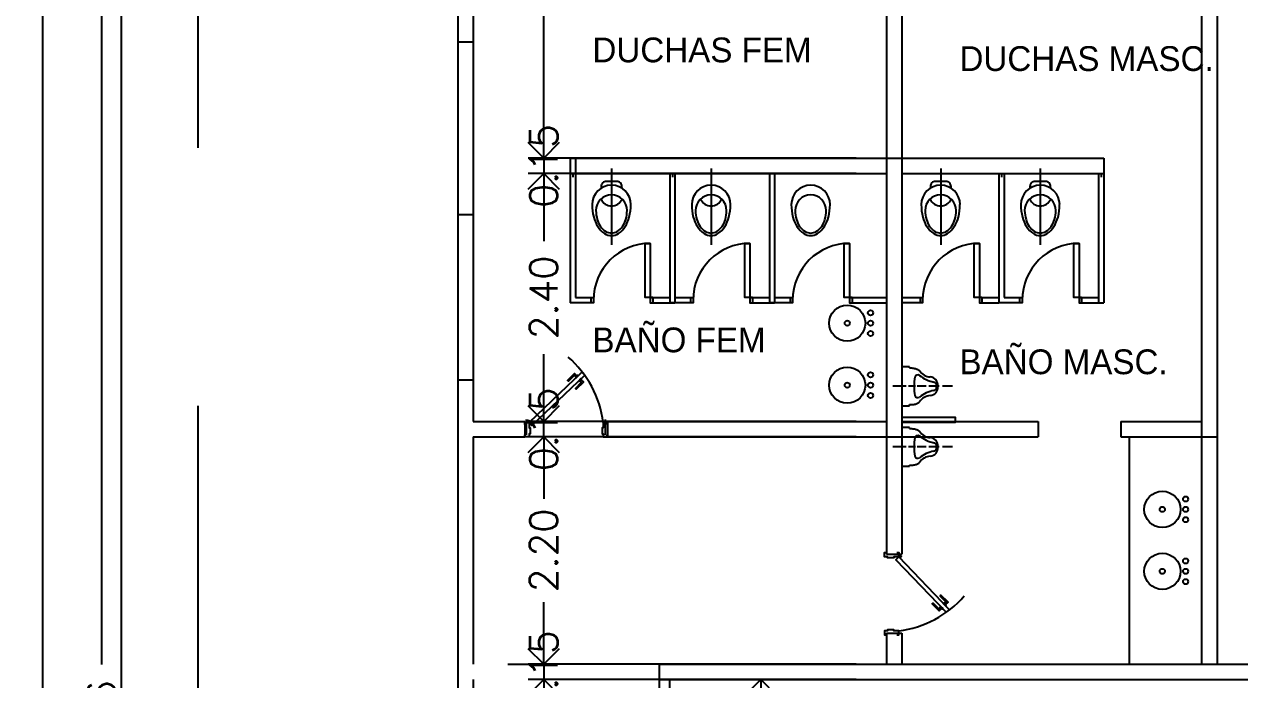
# Model space of a CAD drawing. Extents: x 26 to 214, y -151 to 101.
# Drawn here: x 25.6 to 37.36, y 61.93 to 68.28 of the extents above; entities that cross this region are included whole.
import ezdxf

# ---------------------------------------------------------------- set-up
doc = ezdxf.new("R2010")
doc.units = 0
doc.header["$LTSCALE"] = 10
doc.header["$MEASUREMENT"] = 0
doc.linetypes.add('CENTER', pattern=[2, 1.25, -0.25, 0.25, -0.25])
doc.layers.get('0').update_dxf_attribs({"linetype": 'CONTINUOUS'})
doc.layers.get('DEFPOINTS').update_dxf_attribs({"linetype": 'CONTINUOUS'})
for name, color, linetype in [('00-COTAS-PARCIALES', 1, 'CONTINUOUS'), ('00-M-A-300', 6, 'CONTINUOUS'), ('00-TEXTOS', 4, 'CONTINUOUS'), ('09', 1, 'CONTINUOUS'), ('09pered de PVC', 1, 'CONTINUOUS'), ('10-COL', 6, 'CONTINUOUS'), ('100-COLUMNAS', 255, 'CONTINUOUS'), ('2004-CARP-HOJAS-PUERTAS', 3, 'CONTINUOUS'), ('2004-CARP-MANO-ABRIR', 1, 'CONTINUOUS'), ('2004-CARP-MARC-PUERTAS', 3, 'CONTINUOUS'), ('22', 1, 'CONTINUOUS'), ('EJE-MEDIANERA-PA', 1, 'CENTER'), ('SUPERF-COTAS', 1, 'CONTINUOUS'), ('SUPERF-EX-POLI', 2, 'CONTINUOUS'), ('SUPERF-PROP-POLI', 1, 'CONTINUOUS')]:
    doc.layers.add(name, color=color, linetype=linetype)
doc.styles.add('ROMANS', font='romans.shx')
doc.styles.add('TECHNICLIGHT', font='tel_____.pfb')
doc.dimstyles.new('COTA1502', dxfattribs={"dimscale": 1.5, "dimtxt": 0.18, "dimasz": 0.2, "dimexe": 0.1, "dimexo": 0.1, "dimgap": 0.09, "dimtad": 0, "dimzin": 0, "dimdsep": 46, "dimtxsty": 'ROMANS', "dimblk": 'OPEN90', "dimcen": 0.1, "dimclrd": 256, "dimclre": 256, "dimclrt": 2, "dimadec": 0, "dimazin": 0, "dimtfac": 1, "dimtix": 1, "dimtmove": 2, "dimatfit": 3, "dimldrblk": 'OPEN90', "dimfxl": 0, "dimtolj": 1, "dimtzin": 0, "dimarcsym": 0})

# ---------------------------------------------------------------- blocks, each defined once
blk = doc.blocks.new('_Open90')
at = {"color": 0, "linetype": 'ByBlock', "lineweight": -2}
for p, q in [((-0.5, 0.5), (0, 0)), ((0, 0), (-1, 0)), ((0, 0), (-0.5, -0.5))]:
    blk.add_line(p, q, dxfattribs=at)
blk = doc.blocks.new('*D54')
at = {"layer": '00-COTAS-PARCIALES', "lineweight": -2, "transparency": 16777216}
for p, q in [((26.465, 72.083), (25.627, 72.083)), ((25.777, 71.783), (25.777, 52.758)), ((25.777, 32.383), (25.777, 51.408)), ((26.465, 32.083), (25.627, 32.083))]:
    blk.add_line(p, q, dxfattribs=at)
at = {"layer": 'DEFPOINTS', "color": 0, "transparency": 16777216}
for p in [(25.777, 72.083), (26.615, 72.083), (26.615, 32.083)]:
    blk.add_point(p, dxfattribs=at)
at = {"layer": '00-COTAS-PARCIALES', "lineweight": -2, "transparency": 16777216, "xscale": 0.3, "yscale": 0.3, "zscale": 0.3}
for p, rotation in [((25.777, 72.083), 90), ((25.777, 32.083), 270)]:
    blk.add_blockref('_Open90', p, dxfattribs=dict(at, rotation=rotation))
at = {"layer": '00-COTAS-PARCIALES', "color": 2, "transparency": 16777216, "insert": (25.777, 52.083), "char_height": 0.27, "attachment_point": 5, "rotation": 90, "style": 'ROMANS'}
blk.add_mtext('\\A1;40.00', dxfattribs=at)
blk = doc.blocks.new('*D52')
at = {"layer": '00-COTAS-PARCIALES', "lineweight": -2, "transparency": 16777216}
for p, q in [((29.561, 72.083), (26.387, 72.083)), ((26.537, 71.783), (26.537, 57.758)), ((26.537, 42.383), (26.537, 56.408)), ((29.561, 42.083), (26.387, 42.083))]:
    blk.add_line(p, q, dxfattribs=at)
at = {"layer": 'DEFPOINTS', "color": 0, "transparency": 16777216}
for p in [(29.711, 72.083), (26.537, 42.083), (29.711, 42.083)]:
    blk.add_point(p, dxfattribs=at)
at = {"layer": '00-COTAS-PARCIALES', "lineweight": -2, "transparency": 16777216, "xscale": 0.3, "yscale": 0.3, "zscale": 0.3}
for p, rotation in [((26.537, 72.083), 90), ((26.537, 42.083), 270)]:
    blk.add_blockref('_Open90', p, dxfattribs=dict(at, rotation=rotation))
at = {"layer": '00-COTAS-PARCIALES', "color": 2, "transparency": 16777216, "insert": (26.537, 57.083), "char_height": 0.27, "attachment_point": 5, "rotation": 90, "style": 'ROMANS'}
blk.add_mtext('\\A1;30.00', dxfattribs=at)
blk = doc.blocks.new('*D30')
at = {"layer": '00-COTAS-PARCIALES', "lineweight": -2, "transparency": 16777216}
for p, q in [((33.652, 71.933), (30.477, 71.933)), ((30.627, 71.633), (30.627, 70.004)), ((30.627, 67.283), (30.627, 68.911)), ((33.652, 66.983), (30.477, 66.983))]:
    blk.add_line(p, q, dxfattribs=at)
at = {"layer": 'DEFPOINTS', "color": 0, "transparency": 16777216}
for p in [(33.802, 71.933), (30.627, 66.983), (33.802, 66.983)]:
    blk.add_point(p, dxfattribs=at)
at = {"layer": '00-COTAS-PARCIALES', "lineweight": -2, "transparency": 16777216, "xscale": 0.3, "yscale": 0.3, "zscale": 0.3}
for p, rotation in [((30.627, 71.933), 90), ((30.627, 66.983), 270)]:
    blk.add_blockref('_Open90', p, dxfattribs=dict(at, rotation=rotation))
at = {"layer": '00-COTAS-PARCIALES', "color": 2, "transparency": 16777216, "insert": (30.627, 69.458), "char_height": 0.27, "attachment_point": 5, "rotation": 90, "style": 'ROMANS'}
blk.add_mtext('\\A1;4.95', dxfattribs=at)
blk = doc.blocks.new('*D29')
at = {"layer": '00-COTAS-PARCIALES', "lineweight": -2, "transparency": 16777216}
for p, q in [((30.627, 67.283), (30.627, 67.583)), ((33.652, 66.983), (30.477, 66.983)), ((30.627, 66.983), (30.627, 66.833)), ((33.652, 66.833), (30.477, 66.833)), ((30.627, 66.533), (30.627, 66.233))]:
    blk.add_line(p, q, dxfattribs=at)
at = {"layer": 'DEFPOINTS', "color": 0, "transparency": 16777216}
for p in [(33.802, 66.983), (30.627, 66.833), (33.802, 66.833)]:
    blk.add_point(p, dxfattribs=at)
at = {"layer": '00-COTAS-PARCIALES', "lineweight": -2, "transparency": 16777216, "xscale": 0.3, "yscale": 0.3, "zscale": 0.3}
for p, rotation in [((30.627, 66.983), 270), ((30.627, 66.833), 90)]:
    blk.add_blockref('_Open90', p, dxfattribs=dict(at, rotation=rotation))
at = {"layer": '00-COTAS-PARCIALES', "color": 2, "transparency": 16777216, "insert": (30.627, 66.908), "char_height": 0.27, "attachment_point": 5, "rotation": 90, "style": 'ROMANS'}
blk.add_mtext('\\A1;0.15', dxfattribs=at)
blk = doc.blocks.new('*D28')
at = {"layer": '00-COTAS-PARCIALES', "lineweight": -2, "transparency": 16777216}
for p, q in [((33.652, 66.833), (30.477, 66.833)), ((30.627, 66.533), (30.627, 66.179)), ((30.627, 64.733), (30.627, 65.086)), ((33.652, 64.433), (30.477, 64.433))]:
    blk.add_line(p, q, dxfattribs=at)
at = {"layer": 'DEFPOINTS', "color": 0, "transparency": 16777216}
for p in [(33.802, 66.833), (30.627, 64.433), (33.802, 64.433)]:
    blk.add_point(p, dxfattribs=at)
at = {"layer": '00-COTAS-PARCIALES', "lineweight": -2, "transparency": 16777216, "xscale": 0.3, "yscale": 0.3, "zscale": 0.3}
for p, rotation in [((30.627, 66.833), 90), ((30.627, 64.433), 270)]:
    blk.add_blockref('_Open90', p, dxfattribs=dict(at, rotation=rotation))
at = {"layer": '00-COTAS-PARCIALES', "color": 2, "transparency": 16777216, "insert": (30.627, 65.633), "char_height": 0.27, "attachment_point": 5, "rotation": 90, "style": 'ROMANS'}
blk.add_mtext('\\A1;2.40', dxfattribs=at)
blk = doc.blocks.new('*D27')
at = {"layer": '00-COTAS-PARCIALES', "lineweight": -2, "transparency": 16777216}
for p, q in [((30.627, 64.733), (30.627, 65.033)), ((33.652, 64.433), (30.477, 64.433)), ((30.627, 64.283), (30.627, 64.433)), ((33.652, 64.283), (30.477, 64.283)), ((30.627, 63.983), (30.627, 63.683))]:
    blk.add_line(p, q, dxfattribs=at)
at = {"layer": 'DEFPOINTS', "color": 0, "transparency": 16777216}
for p in [(30.627, 64.433), (33.802, 64.433), (33.802, 64.283)]:
    blk.add_point(p, dxfattribs=at)
at = {"layer": '00-COTAS-PARCIALES', "lineweight": -2, "transparency": 16777216, "xscale": 0.3, "yscale": 0.3, "zscale": 0.3}
for p, rotation in [((30.627, 64.433), 270), ((30.627, 64.283), 90)]:
    blk.add_blockref('_Open90', p, dxfattribs=dict(at, rotation=rotation))
at = {"layer": '00-COTAS-PARCIALES', "color": 2, "transparency": 16777216, "insert": (30.627, 64.358), "char_height": 0.27, "attachment_point": 5, "rotation": 90, "style": 'ROMANS'}
blk.add_mtext('\\A1;0.15', dxfattribs=at)
blk = doc.blocks.new('*D26')
at = {"layer": '00-COTAS-PARCIALES', "lineweight": -2, "transparency": 16777216}
for p, q in [((33.652, 64.283), (30.477, 64.283)), ((30.627, 63.983), (30.627, 63.729)), ((30.627, 62.383), (30.627, 62.636)), ((33.652, 62.083), (30.477, 62.083))]:
    blk.add_line(p, q, dxfattribs=at)
at = {"layer": 'DEFPOINTS', "color": 0, "transparency": 16777216}
for p in [(33.802, 64.283), (30.627, 62.083), (33.802, 62.083)]:
    blk.add_point(p, dxfattribs=at)
at = {"layer": '00-COTAS-PARCIALES', "lineweight": -2, "transparency": 16777216, "xscale": 0.3, "yscale": 0.3, "zscale": 0.3}
for p, rotation in [((30.627, 64.283), 90), ((30.627, 62.083), 270)]:
    blk.add_blockref('_Open90', p, dxfattribs=dict(at, rotation=rotation))
at = {"layer": '00-COTAS-PARCIALES', "color": 2, "transparency": 16777216, "insert": (30.627, 63.183), "char_height": 0.27, "attachment_point": 5, "rotation": 90, "style": 'ROMANS'}
blk.add_mtext('\\A1;2.20', dxfattribs=at)
blk = doc.blocks.new('*D25')
at = {"layer": '00-COTAS-PARCIALES', "lineweight": -2, "transparency": 16777216}
for p, q in [((30.627, 62.383), (30.627, 62.683)), ((33.652, 62.083), (30.477, 62.083)), ((30.627, 62.083), (30.627, 61.933)), ((33.652, 61.933), (30.477, 61.933)), ((30.627, 61.633), (30.627, 61.333))]:
    blk.add_line(p, q, dxfattribs=at)
at = {"layer": 'DEFPOINTS', "color": 0, "transparency": 16777216}
for p in [(33.802, 62.083), (30.627, 61.933), (33.802, 61.933)]:
    blk.add_point(p, dxfattribs=at)
at = {"layer": '00-COTAS-PARCIALES', "lineweight": -2, "transparency": 16777216, "xscale": 0.3, "yscale": 0.3, "zscale": 0.3}
for p, rotation in [((30.627, 62.083), 270), ((30.627, 61.933), 90)]:
    blk.add_blockref('_Open90', p, dxfattribs=dict(at, rotation=rotation))
at = {"layer": '00-COTAS-PARCIALES', "color": 2, "transparency": 16777216, "insert": (30.627, 62.008), "char_height": 0.27, "attachment_point": 5, "rotation": 90, "style": 'ROMANS'}
blk.add_mtext('\\A1;0.15', dxfattribs=at)
blk = doc.blocks.new('*D24')
at = {"layer": '00-COTAS-PARCIALES', "lineweight": -2, "transparency": 16777216}
for p, q in [((33.652, 61.933), (30.477, 61.933)), ((30.627, 61.633), (30.627, 57.487)), ((30.627, 52.327), (30.627, 56.472)), ((33.652, 52.027), (30.477, 52.027))]:
    blk.add_line(p, q, dxfattribs=at)
at = {"layer": 'DEFPOINTS', "color": 0, "transparency": 16777216}
for p in [(33.802, 61.933), (30.627, 52.027), (33.802, 52.027)]:
    blk.add_point(p, dxfattribs=at)
at = {"layer": '00-COTAS-PARCIALES', "lineweight": -2, "transparency": 16777216, "xscale": 0.3, "yscale": 0.3, "zscale": 0.3}
for p, rotation in [((30.627, 61.933), 90), ((30.627, 52.027), 270)]:
    blk.add_blockref('_Open90', p, dxfattribs=dict(at, rotation=rotation))
at = {"layer": '00-COTAS-PARCIALES', "color": 2, "transparency": 16777216, "insert": (30.627, 56.98), "char_height": 0.27, "attachment_point": 5, "rotation": 90, "style": 'ROMANS'}
blk.add_mtext('\\A1;9.91', dxfattribs=at)
blk = doc.blocks.new('*D21')
at = {"layer": 'DEFPOINTS', "color": 0, "transparency": 16777216}
for p in [(26.347, 72.083), (27.186, 72.083), (27.186, 50.727)]:
    blk.add_point(p, dxfattribs=at)
at = {"layer": 'SUPERF-COTAS', "lineweight": -2, "transparency": 16777216}
for p, q in [((27.036, 72.083), (26.197, 72.083)), ((26.347, 71.783), (26.347, 62.08)), ((26.347, 51.027), (26.347, 60.73)), ((27.036, 50.727), (26.197, 50.727))]:
    blk.add_line(p, q, dxfattribs=at)
at = {"layer": 'SUPERF-COTAS', "lineweight": -2, "transparency": 16777216, "xscale": 0.3, "yscale": 0.3, "zscale": 0.3}
for p, rotation in [((26.347, 72.083), 90), ((26.347, 50.727), 270)]:
    blk.add_blockref('_Open90', p, dxfattribs=dict(at, rotation=rotation))
at = {"layer": 'SUPERF-COTAS', "color": 2, "transparency": 16777216, "insert": (26.347, 61.405), "char_height": 0.27, "attachment_point": 5, "rotation": 90, "style": 'ROMANS'}
blk.add_mtext('\\A1;21.36', dxfattribs=at)
blk = doc.blocks.new('*D129')
at = {"layer": '00-COTAS-PARCIALES', "lineweight": -2, "transparency": 16777216}
for p, q in [((30.627, 67.283), (30.627, 67.583)), ((31.037, 66.983), (30.477, 66.983)), ((30.627, 66.983), (30.627, 66.833)), ((30.967, 66.833), (30.477, 66.833)), ((30.627, 66.533), (30.627, 66.233))]:
    blk.add_line(p, q, dxfattribs=at)
at = {"layer": 'DEFPOINTS', "color": 0, "transparency": 16777216}
for p in [(31.187, 66.983), (30.627, 66.833), (31.117, 66.833)]:
    blk.add_point(p, dxfattribs=at)
at = {"layer": '00-COTAS-PARCIALES', "lineweight": -2, "transparency": 16777216, "xscale": 0.3, "yscale": 0.3, "zscale": 0.3}
for p, rotation in [((30.627, 66.983), 270), ((30.627, 66.833), 90)]:
    blk.add_blockref('_Open90', p, dxfattribs=dict(at, rotation=rotation))
at = {"layer": '00-COTAS-PARCIALES', "color": 2, "transparency": 16777216, "insert": (30.627, 66.908), "char_height": 0.27, "attachment_point": 5, "rotation": 90, "style": 'ROMANS'}
blk.add_mtext('\\A1;0.15', dxfattribs=at)
blk = doc.blocks.new('*D130')
at = {"layer": '00-COTAS-PARCIALES', "lineweight": -2, "transparency": 16777216}
for p, q in [((33.652, 61.933), (32.578, 61.933)), ((32.728, 61.633), (32.728, 57.487)), ((32.728, 52.327), (32.728, 56.472)), ((33.652, 52.027), (32.578, 52.027))]:
    blk.add_line(p, q, dxfattribs=at)
at = {"layer": 'DEFPOINTS', "color": 0, "transparency": 16777216}
for p in [(33.802, 61.933), (32.728, 52.027), (33.802, 52.027)]:
    blk.add_point(p, dxfattribs=at)
at = {"layer": '00-COTAS-PARCIALES', "lineweight": -2, "transparency": 16777216, "xscale": 0.3, "yscale": 0.3, "zscale": 0.3}
for p, rotation in [((32.728, 61.933), 90), ((32.728, 52.027), 270)]:
    blk.add_blockref('_Open90', p, dxfattribs=dict(at, rotation=rotation))
at = {"layer": '00-COTAS-PARCIALES', "color": 2, "transparency": 16777216, "insert": (32.728, 56.98), "char_height": 0.27, "attachment_point": 5, "rotation": 90, "style": 'ROMANS'}
blk.add_mtext('\\A1;9.91', dxfattribs=at)
blk = doc.blocks.new('MINGIT')
at = {"layer": '22'}
for p, q in [((-0.161, 0.188), (-0.161, 0.178)), ((-0.086, 0.188), (-0.161, 0.188)), ((-0.086, -0.188), (-0.086, 0.188)), ((-0.577, 0), (-0.481, 0)), ((-0.446, 0), (-0.347, 0)), ((-0.423, 0.008), (-0.423, -0.008)), ((-0.32, 0), (-0.236, 0)), ((-0.218, 0), (-0.151, 0)), ((-0.129, 0), (0, 0)), ((-0.161, -0.178), (-0.161, -0.188)), ((-0.161, -0.188), (-0.086, -0.188))]:
    blk.add_line(p, q, dxfattribs=at)
for points in [[(-0.161, 0.178, 0.038544), (-0.202, 0.175, 0.051213), (-0.232, 0.167, 0.094525), (-0.256, 0.152, 0.109989), (-0.26, 0.146, 0.211848)], [(-0.161, -0.178, -0.038544), (-0.202, -0.175, -0.051213), (-0.232, -0.167, -0.094525), (-0.256, -0.152, -0.109989), (-0.26, -0.146, -0.211848)]]:
    blk.add_lwpolyline(points, format="xyb", dxfattribs=at)
for centre, radius, start, end in [((-0.367, 0.22), 0.13, 272.5809, 328.0325), ((-0.353, 0.008), 0.083, 95.5704, 185.2597), ((-0.39, 0.008), 0.033, 95.5704, 180), ((-0.455, 0.345), 0.31, 280.8618, 309.4825), ((-0.241, 0.08), 0.03, 19.0163, 123.309), ((-0.486, 0.024), 0.282, 355.2122, 13.6977), ((-0.353, -0.008), 0.083, 174.7403, 264.4296), ((-0.39, -0.008), 0.033, 180, 264.4296), ((-0.455, -0.345), 0.31, 50.5175, 79.1382), ((-0.367, -0.22), 0.13, 31.9675, 87.4191), ((-0.241, -0.08), 0.03, 236.691, 340.9837), ((-0.486, -0.024), 0.282, 346.3023, 4.7878)]:
    blk.add_arc(centre, radius, start, end, dxfattribs=at)
blk = doc.blocks.new('BACHA')
at = {"layer": '22', "linetype": 'Continuous'}
for centre, radius in [((0, 0), 0.175), ((0.225, 0.1), 0.025), ((0, 0), 0.025), ((0.225, 0), 0.025), ((0.225, -0.1), 0.025)]:
    blk.add_circle(centre, radius, dxfattribs=at)

msp = doc.modelspace()

# ---------------------------------------------------------------- linework, layer by layer
at = {"layer": '00-M-A-300'}
for p, q in [((29.795, 72.233, -28.9), (29.795, 50.877, -28.9)), ((29.945, 71.933, -28.9), (29.945, 66.983, -28.9)), ((36.995, 70.833, -28.9), (36.995, 62.083, -28.9)), ((37.145, 70.833, -28.9), (37.145, 62.083, -28.9)), ((33.945, 70.683, -28.9), (33.945, 63.147, -28.9)), ((34.095, 70.683, -28.9), (34.095, 63.147, -28.9)), ((29.795, 68.11, -28.9), (29.945, 68.11, -28.9)), ((29.945, 66.983, -28.9), (29.945, 64.433, -28.9)), ((30.884, 66.983, -28.9), (36.048, 66.983, -28.9)), ((30.884, 66.983, -28.9), (36.048, 66.983, -28.9)), ((37.145, 66.983, -28.9), (37.145, 64.283, -28.9)), ((29.945, 66.833, -28.9), (29.945, 64.433, -28.9)), ((30.884, 66.833, -28.9), (33.945, 66.833, -28.9)), ((30.884, 66.833, -28.9), (33.945, 66.833, -28.9)), ((33.945, 66.833, -28.9), (33.945, 64.433, -28.9)), ((34.095, 66.833, -28.9), (34.095, 64.433, -28.9)), ((34.095, 66.833, -28.9), (36.048, 66.833, -28.9)), ((36.995, 66.833, -28.9), (36.995, 64.433, -28.9)), ((29.945, 66.433, -28.9), (29.795, 66.433, -28.9)), ((29.945, 64.833, -28.9), (29.795, 64.833, -28.9)), ((29.945, 64.433, -28.9), (30.445, 64.433, -28.9)), ((29.945, 64.433, -28.9), (30.445, 64.433, -28.9)), ((30.445, 64.433, -28.9), (30.445, 64.283, -28.9)), ((30.445, 64.433, -28.9), (30.445, 64.283, -28.9)), ((30.461, 64.303, -28.9), (30.461, 64.453, -28.9)), ((31.226, 64.303, -28.9), (31.226, 64.453, -28.9)), ((31.226, 64.303, -28.9), (31.226, 64.403, -28.9)), ((31.245, 64.433, -28.9), (31.245, 64.283, -28.9)), ((31.245, 64.433, -28.9), (32.645, 64.433, -28.9)), ((31.245, 64.433, -28.9), (31.245, 64.283, -28.9)), ((31.245, 64.433, -28.9), (33.945, 64.433, -28.9)), ((33.445, 64.433, -28.9), (33.945, 64.433, -28.9)), ((34.095, 64.433, -28.9), (35.413, 64.433, -28.9)), ((35.413, 64.433, -28.9), (35.413, 64.283, -28.9)), ((36.213, 64.433, -28.9), (36.213, 64.283, -28.9)), ((36.213, 64.433, -28.9), (36.995, 64.433, -28.9)), ((36.213, 64.433, -28.9), (36.213, 64.283, -28.9)), ((36.213, 64.433, -28.9), (36.995, 64.433, -28.9)), ((29.945, 64.283, -28.9), (30.445, 64.283, -28.9)), ((29.945, 64.283, -28.9), (29.945, 62.083, -28.9)), ((29.945, 64.283, -28.9), (30.445, 64.283, -28.9)), ((31.245, 64.283, -28.9), (32.645, 64.283, -28.9)), ((31.245, 64.283, -28.9), (33.945, 64.283, -28.9)), ((33.445, 64.283, -28.9), (35.413, 64.283, -28.9)), ((36.213, 64.283, -28.9), (37.145, 64.283, -28.9)), ((36.213, 64.283, -28.9), (37.145, 64.283, -28.9)), ((36.295, 64.283, -28.9), (36.295, 62.083, -28.9)), ((33.945, 63.147, -28.9), (34.095, 63.147, -28.9)), ((33.945, 62.383, -28.9), (34.095, 62.383, -28.9)), ((33.945, 62.383, -28.9), (33.945, 62.083, -28.9)), ((33.945, 62.383, -28.9), (34.045, 62.383, -28.9)), ((34.095, 62.383, -28.9), (34.095, 62.083, -28.9)), ((31.745, 62.083, -28.9), (42.777, 62.083, -28.9)), ((31.745, 62.083, -28.9), (31.745, 52.027, -28.9)), ((29.945, 61.933, -28.9), (29.945, 50.977, -28.9)), ((31.745, 61.933, -28.9), (42.777, 61.933, -28.9)), ((31.845, 61.933, -28.9), (31.845, 52.027, -28.9))]:
    msp.add_line(p, q, dxfattribs=at)
at = {"layer": '09', "elevation": -28.9}
msp.add_lwpolyline([(34.095, 64.426), (34.615, 64.426), (34.615, 64.471), (34.095, 64.471)], dxfattribs=at)
at = {"layer": '09pered de PVC'}
for p, q in [((30.884, 66.983, -28.9), (30.884, 65.583, -28.9)), ((30.934, 66.983, -28.9), (30.934, 65.633, -28.9)), ((36.048, 66.983, -28.9), (36.048, 65.583, -28.9)), ((30.934, 66.833, -28.9), (30.934, 65.633, -28.9)), ((31.284, 66.883, -28.9), (31.284, 66.145, -28.9)), ((31.848, 66.833, -28.9), (31.848, 65.583, -28.9)), ((31.898, 66.833, -28.9), (31.898, 65.633, -28.9)), ((31.898, 66.833, -28.9), (31.898, 65.583, -28.9)), ((32.248, 66.883, -28.9), (32.248, 66.145, -28.9)), ((32.812, 66.833, -28.9), (32.812, 65.583, -28.9)), ((32.862, 66.833, -28.9), (32.862, 65.633, -28.9)), ((32.862, 66.833, -28.9), (32.862, 65.583, -28.9)), ((34.47, 66.883, -28.9), (34.47, 66.145, -28.9)), ((35.034, 66.833, -28.9), (35.034, 65.583, -28.9)), ((35.084, 66.833, -28.9), (35.084, 65.633, -28.9)), ((35.084, 66.833, -28.9), (35.084, 65.633, -28.9)), ((35.434, 66.883, -28.9), (35.434, 66.145, -28.9)), ((35.998, 66.833, -28.9), (35.998, 65.583, -28.9)), ((36.048, 66.833, -28.9), (36.048, 65.633, -28.9)), ((31.084, 65.583, -28.9), (30.884, 65.583, -28.9)), ((31.084, 65.583, -28.9), (30.909, 65.583, -28.9)), ((30.934, 65.633, -28.9), (31.084, 65.633, -28.9)), ((30.934, 65.633, -28.9), (31.084, 65.633, -28.9)), ((31.084, 65.633, -28.9), (31.084, 65.583, -28.9)), ((31.084, 65.633, -28.9), (31.084, 65.583, -28.9)), ((31.659, 65.633, -28.9), (31.848, 65.633, -28.9)), ((31.684, 65.633, -28.9), (31.684, 65.583, -28.9)), ((31.684, 65.583, -28.9), (31.898, 65.583, -28.9)), ((32.048, 65.583, -28.9), (31.848, 65.583, -28.9)), ((32.048, 65.583, -28.9), (31.873, 65.583, -28.9)), ((31.898, 65.633, -28.9), (32.048, 65.633, -28.9)), ((31.898, 65.633, -28.9), (32.048, 65.633, -28.9)), ((32.048, 65.633, -28.9), (32.048, 65.583, -28.9)), ((32.048, 65.633, -28.9), (32.048, 65.583, -28.9)), ((32.623, 65.633, -28.9), (32.812, 65.633, -28.9)), ((32.648, 65.633, -28.9), (32.648, 65.583, -28.9)), ((32.648, 65.583, -28.9), (32.862, 65.583, -28.9)), ((33.012, 65.583, -28.9), (32.812, 65.583, -28.9)), ((33.012, 65.583, -28.9), (32.837, 65.583, -28.9)), ((32.862, 65.633, -28.9), (33.012, 65.633, -28.9)), ((32.862, 65.633, -28.9), (33.012, 65.633, -28.9)), ((33.012, 65.633, -28.9), (33.012, 65.583, -28.9)), ((33.012, 65.633, -28.9), (33.012, 65.583, -28.9)), ((33.587, 65.633, -28.9), (33.945, 65.633, -28.9)), ((33.612, 65.633, -28.9), (33.612, 65.583, -28.9)), ((33.612, 65.583, -28.9), (33.945, 65.583, -28.9)), ((34.27, 65.583, -28.9), (34.092, 65.583, -28.9)), ((34.095, 65.633, -28.9), (34.27, 65.633, -28.9)), ((34.27, 65.583, -28.9), (34.095, 65.583, -28.9)), ((34.12, 65.633, -28.9), (34.27, 65.633, -28.9)), ((34.27, 65.633, -28.9), (34.27, 65.583, -28.9)), ((34.27, 65.633, -28.9), (34.27, 65.583, -28.9)), ((34.87, 65.633, -28.9), (34.87, 65.583, -28.9)), ((34.87, 65.633, -28.9), (35.034, 65.633, -28.9)), ((34.87, 65.583, -28.9), (35.034, 65.583, -28.9)), ((35.234, 65.583, -28.9), (35.034, 65.583, -28.9)), ((35.234, 65.583, -28.9), (35.059, 65.583, -28.9)), ((35.084, 65.633, -28.9), (35.234, 65.633, -28.9)), ((35.084, 65.633, -28.9), (35.234, 65.633, -28.9)), ((35.234, 65.633, -28.9), (35.234, 65.583, -28.9)), ((35.234, 65.633, -28.9), (35.234, 65.583, -28.9)), ((35.809, 65.633, -28.9), (35.998, 65.633, -28.9)), ((35.834, 65.633, -28.9), (35.834, 65.583, -28.9)), ((35.834, 65.583, -28.9), (36.048, 65.583, -28.9))]:
    msp.add_line(p, q, dxfattribs=at)
at = {"layer": '09pered de PVC', "elevation": -28.9}
for points in [[(31.384, 66.691), (31.384, 66.708, 0.414214), (31.334, 66.758), (31.234, 66.758, 0.414214), (31.184, 66.708), (31.184, 66.691)], [(34.57, 66.691), (34.57, 66.708, 0.414214), (34.52, 66.758), (34.42, 66.758, 0.414214), (34.37, 66.708), (34.37, 66.691)], [(35.534, 66.691), (35.534, 66.708, 0.414214), (35.484, 66.758), (35.384, 66.758, 0.414214), (35.334, 66.708), (35.334, 66.691)], [(31.434, 66.476, 1), (31.133, 66.476, 0.069354), (31.146, 66.389, 0.081305), (31.177, 66.322, 0.106981), (31.229, 66.273, 0.136594), (31.284, 66.258, 0.136594), (31.338, 66.273, 0.106981), (31.39, 66.322, 0.081305), (31.422, 66.389, 0.069354), (31.434, 66.476, 0.069354)], [(32.398, 66.476, 1), (32.097, 66.476, 0.069354), (32.11, 66.389, 0.081305), (32.141, 66.322, 0.106981), (32.193, 66.273, 0.136594), (32.248, 66.258, 0.136594), (32.302, 66.273, 0.106981), (32.354, 66.322, 0.081305), (32.386, 66.389, 0.069354), (32.398, 66.476, 0.069354)], [(33.362, 66.476, 1), (33.061, 66.476, 0.069354), (33.074, 66.389, 0.081305), (33.105, 66.322, 0.106981), (33.157, 66.273, 0.136594), (33.212, 66.258, 0.136594), (33.266, 66.273, 0.106981), (33.318, 66.322, 0.081305), (33.35, 66.389, 0.069354), (33.362, 66.476, 0.069354)], [(34.62, 66.476, 1), (34.319, 66.476, 0.069354), (34.332, 66.389, 0.081305), (34.363, 66.322, 0.106981), (34.415, 66.273, 0.136594), (34.47, 66.258, 0.136594), (34.524, 66.273, 0.106981), (34.576, 66.322, 0.081305), (34.608, 66.389, 0.069354), (34.62, 66.476, 0.069354)], [(35.584, 66.476, 1), (35.283, 66.476, 0.069354), (35.296, 66.389, 0.081305), (35.327, 66.322, 0.106981), (35.379, 66.273, 0.136594), (35.434, 66.258, 0.136594), (35.488, 66.273, 0.106981), (35.54, 66.322, 0.081305), (35.572, 66.389, 0.069354), (35.584, 66.476, 0.069354)], [(31.096, 66.533, 0.063415), (31.111, 66.413, 0.076468), (31.151, 66.32, 0.107136), (31.217, 66.253, 0.147373), (31.284, 66.233, 0.147373), (31.35, 66.253, 0.107136), (31.416, 66.32, 0.076468), (31.456, 66.413, 0.063415), (31.471, 66.533, 0.063415)], [(32.06, 66.533, 0.063415), (32.075, 66.413, 0.076468), (32.115, 66.32, 0.107136), (32.181, 66.253, 0.147373), (32.248, 66.233, 0.147373), (32.314, 66.253, 0.107136), (32.38, 66.32, 0.076468), (32.42, 66.413, 0.063415), (32.435, 66.533, 0.063415)], [(33.024, 66.533, 0.063415), (33.039, 66.413, 0.076468), (33.079, 66.32, 0.107136), (33.145, 66.253, 0.147373), (33.212, 66.233, 0.147373), (33.278, 66.253, 0.107136), (33.344, 66.32, 0.076468), (33.384, 66.413, 0.063415), (33.399, 66.533, 0.063415)], [(34.282, 66.533, 0.063415), (34.297, 66.413, 0.076468), (34.337, 66.32, 0.107136), (34.403, 66.253, 0.147373), (34.47, 66.233, 0.147373), (34.536, 66.253, 0.107136), (34.602, 66.32, 0.076468), (34.642, 66.413, 0.063415), (34.657, 66.533, 0.063415)], [(35.246, 66.533, 0.063415), (35.261, 66.413, 0.076468), (35.301, 66.32, 0.107136), (35.367, 66.253, 0.147373), (35.434, 66.233, 0.147373), (35.5, 66.253, 0.107136), (35.566, 66.32, 0.076468), (35.606, 66.413, 0.063415), (35.621, 66.533, 0.063415)]]:
    msp.add_lwpolyline(points, format="xyb", dxfattribs=at)
for points in [[(31.659, 65.633), (31.609, 65.633), (31.609, 66.158), (31.659, 66.158)], [(32.623, 65.633), (32.573, 65.633), (32.573, 66.158), (32.623, 66.158)], [(33.587, 65.633), (33.537, 65.633), (33.537, 66.158), (33.587, 66.158)], [(34.845, 65.633), (34.795, 65.633), (34.795, 66.158), (34.845, 66.158)], [(35.809, 65.633), (35.759, 65.633), (35.759, 66.158), (35.809, 66.158)]]:
    msp.add_lwpolyline(points, close=True, dxfattribs=at)
for points in [[(31.084, 65.633), (31.109, 65.633), (31.109, 65.583), (31.084, 65.583)], [(31.684, 65.633), (31.659, 65.633), (31.659, 65.583), (31.684, 65.583)], [(32.048, 65.633), (32.073, 65.633), (32.073, 65.583), (32.048, 65.583)], [(32.648, 65.633), (32.623, 65.633), (32.623, 65.583), (32.648, 65.583)], [(33.012, 65.633), (33.037, 65.633), (33.037, 65.583), (33.012, 65.583)], [(33.612, 65.633), (33.587, 65.633), (33.587, 65.583), (33.612, 65.583)], [(34.27, 65.633), (34.295, 65.633), (34.295, 65.583), (34.27, 65.583)], [(34.87, 65.633), (34.845, 65.633), (34.845, 65.583), (34.87, 65.583)], [(35.234, 65.633), (35.259, 65.633), (35.259, 65.583), (35.234, 65.583)], [(35.834, 65.633), (35.809, 65.633), (35.809, 65.583), (35.834, 65.583)]]:
    msp.add_lwpolyline(points, dxfattribs=at)
at = {"layer": '09pered de PVC'}
for centre, radius, start, end in [((31.284, 66.533, -28.9), 0.188, 0, 180), ((32.248, 66.533, -28.9), 0.188, 0, 180), ((33.212, 66.533, -28.9), 0.188, 0, 180), ((34.47, 66.533, -28.9), 0.188, 0, 180), ((35.434, 66.533, -28.9), 0.188, 0, 180), ((31.284, 66.633, -28.9), 0.112, 204.4144, 335.5856), ((32.248, 66.633, -28.9), 0.112, 204.4144, 335.5856), ((34.47, 66.633, -28.9), 0.112, 204.4144, 335.5856), ((35.434, 66.633, -28.9), 0.112, 204.4144, 335.5856), ((31.659, 65.608, -28.9), 0.55, 90, 180), ((32.623, 65.608, -28.9), 0.55, 90, 180), ((33.587, 65.608, -28.9), 0.55, 90, 180), ((34.845, 65.608, -28.9), 0.55, 90, 180), ((35.809, 65.608, -28.9), 0.55, 90, 180)]:
    msp.add_arc(centre, radius, start, end, dxfattribs=at)
at = {"layer": '10-COL'}
for p, q in [((30.281, 62.083, -28.9), (30.531, 62.083, -28.9)), ((33.756, 62.083, -28.9), (34.006, 62.083, -28.9))]:
    msp.add_line(p, q, dxfattribs=at)
at = {"layer": '100-COLUMNAS'}
for p, q in [((30.884, 66.833, -28.9), (30.934, 66.833, -28.9)), ((30.909, 66.833, -28.9), (30.909, 66.799, -28.9)), ((31.848, 66.833, -28.9), (31.898, 66.833, -28.9)), ((31.873, 66.833, -28.9), (31.873, 66.799, -28.9)), ((35.034, 66.833, -28.9), (35.084, 66.833, -28.9)), ((35.059, 66.833, -28.9), (35.059, 66.799, -28.9)), ((35.998, 66.833, -28.9), (36.048, 66.833, -28.9)), ((36.023, 66.833, -28.9), (36.023, 66.799, -28.9))]:
    msp.add_line(p, q, dxfattribs=at)
at = {"layer": '2004-CARP-HOJAS-PUERTAS'}
for p, q in [((30.475, 64.434, -28.9), (30.461, 64.448, -28.9)), ((30.475, 64.434, -28.9), (30.461, 64.42, -28.9)), ((30.475, 64.434, -28.9), (30.49, 64.448, -28.9)), ((30.475, 64.434, -28.9), (30.49, 64.42, -28.9)), ((34.076, 63.133, -28.9), (34.062, 63.147, -28.9)), ((34.076, 63.133, -28.9), (34.062, 63.119, -28.9)), ((34.076, 63.133, -28.9), (34.09, 63.147, -28.9)), ((34.076, 63.133, -28.9), (34.09, 63.119, -28.9))]:
    msp.add_line(p, q, dxfattribs=at)
at = {"layer": '2004-CARP-HOJAS-PUERTAS', "elevation": -28.9}
for points in [[(30.486, 64.423), (30.514, 64.395), (31.024, 64.882), (30.996, 64.91)], [(34.065, 63.122), (34.037, 63.094), (34.524, 62.585), (34.552, 62.613)]]:
    msp.add_lwpolyline(points, close=True, dxfattribs=at)
at = {"layer": '2004-CARP-HOJAS-PUERTAS', "color": 1, "elevation": -28.9}
for points in [[(30.949, 64.876), (30.926, 64.899), (30.858, 64.831), (30.866, 64.822), (30.923, 64.879), (30.937, 64.865)], [(30.932, 64.859), (30.937, 64.853), (30.96, 64.876), (30.954, 64.882)], [(30.988, 64.837), (31.011, 64.814), (30.943, 64.746), (30.934, 64.754), (30.991, 64.811), (30.977, 64.825)], [(30.971, 64.819), (30.965, 64.825), (30.988, 64.848), (30.994, 64.842)], [(34.518, 62.66), (34.541, 62.683), (34.473, 62.751), (34.464, 62.742), (34.521, 62.685), (34.507, 62.671)], [(34.479, 62.621), (34.456, 62.598), (34.388, 62.666), (34.396, 62.674), (34.453, 62.618), (34.467, 62.632)], [(34.461, 62.638), (34.467, 62.643), (34.49, 62.621), (34.484, 62.615)], [(34.501, 62.677), (34.495, 62.671), (34.518, 62.649), (34.524, 62.654)]]:
    msp.add_lwpolyline(points, close=True, dxfattribs=at)
at = {"layer": '2004-CARP-HOJAS-PUERTAS'}
for centre in [(30.475, 64.434, -28.9), (34.076, 63.133, -28.9)]:
    msp.add_circle(centre, 0.01, dxfattribs=at)
at = {"layer": '2004-CARP-MANO-ABRIR'}
for centre, start, end in [((30.217, 64.304, -28.9), 6.8841, 49.319), ((33.946, 63.391, -28.9), 276.8841, 319.319)]:
    msp.add_arc(centre, 0.992, start, end, dxfattribs=at)
at = {"layer": '2004-CARP-MARC-PUERTAS', "elevation": -28.9}
for points in [[(30.445, 64.403), (30.445, 64.423), (30.485, 64.423), (30.485, 64.373), (30.495, 64.373), (30.495, 64.313), (30.485, 64.313), (30.485, 64.283), (30.445, 64.283), (30.445, 64.303)], [(31.243, 64.403), (31.243, 64.423), (31.202, 64.423), (31.202, 64.373), (31.192, 64.373), (31.192, 64.313), (31.202, 64.313), (31.202, 64.283), (31.243, 64.283), (31.243, 64.303)], [(34.045, 63.164), (34.065, 63.164), (34.065, 63.123), (34.015, 63.123), (34.015, 63.113), (33.955, 63.113), (33.955, 63.123), (33.925, 63.123), (33.925, 63.164), (33.945, 63.164)], [(34.045, 62.366), (34.065, 62.366), (34.065, 62.407), (34.015, 62.407), (34.015, 62.417), (33.955, 62.417), (33.955, 62.407), (33.925, 62.407), (33.925, 62.366), (33.945, 62.366)]]:
    msp.add_lwpolyline(points, dxfattribs=at)
at = {"layer": 'EJE-MEDIANERA-PA'}
msp.add_line((27.281, 32.083, -28.9), (27.281, 72.083, -28.9), dxfattribs=at)
at = {"layer": 'SUPERF-EX-POLI', "elevation": -28.9}
msp.add_lwpolyline([(29.795, 72.083), (29.795, 50.727), (38.281, 50.727), (38.281, 51.877), (38.281, 51.777), (51.181, 51.777), (51.181, 50.877), (58.631, 50.877), (58.631, 51.877), (61.345, 51.877), (61.345, 72.083)], close=True, dxfattribs=at)
at = {"layer": 'SUPERF-PROP-POLI', "elevation": -28.9}
msp.add_lwpolyline([(29.795, 72.083), (29.795, 50.727), (27.281, 50.727), (27.281, 40.233), (61.345, 40.233), (61.345, 72.083)], close=True, dxfattribs=at)

# ---------------------------------------------------------------- block references
at = {"layer": '22', "rotation": 359.9999435442177}
for p in [(33.566, 65.385), (33.566, 64.785), (36.616, 63.582), (36.616, 62.982)]:
    msp.add_blockref('BACHA', p, dxfattribs=at)
at = {"layer": '22', "extrusion": (0, 0, -1), "xscale": -1, "zscale": -1, "rotation": 180}
for p in [(-34.008, 64.774, 28.9), (-34.008, 64.187, 28.9)]:
    msp.add_blockref('MINGIT', p, dxfattribs=at)

# ---------------------------------------------------------------- texts
at = {"layer": '00-TEXTOS', "style": 'TECHNICLIGHT'}
for s, p in [('DUCHAS FEM', (31.099, 67.911, -14.45)), ('DUCHAS MASC.', (34.652, 67.827, -28.9)), ('BAÑO FEM', (31.099, 65.103, -14.45)), ('BAÑO MASC.', (34.652, 64.891, -28.9))]:
    msp.add_text(s, height=0.24, dxfattribs=at).set_placement(p)

# ---------------------------------------------------------------- dimensions: what is measured, and where the dimension line sits
at = {"layer": '00-COTAS-PARCIALES'}
for base, p1, p2, picture, middle in [((25.777, 72.083, -28.9), (26.615, 32.083, -28.9), (26.615, 72.083, -28.9), '*D54', (25.777, 52.083, -28.9)), ((26.537, 42.083, -28.9), (29.711, 72.083, -28.9), (29.711, 42.083, -28.9), '*D52', (26.537, 57.083, -28.9)), ((30.627, 66.983, -28.9), (33.802, 71.933, -28.9), (33.802, 66.983, -28.9), '*D30', (30.627, 69.458, -28.9)), ((30.627, 66.833, -28.9), (33.802, 66.983, -28.9), (33.802, 66.833, -28.9), '*D29', (30.627, 66.908, -28.9)), ((30.627, 66.833, -28.9), (31.187, 66.983, -28.9), (31.117, 66.833, -28.9), '*D129', (30.627, 66.908, -28.9)), ((30.627, 64.433, -28.9), (33.802, 66.833, -28.9), (33.802, 64.433, -28.9), '*D28', (30.627, 65.633, -28.9)), ((30.627, 64.433, -28.9), (33.802, 64.283, -28.9), (33.802, 64.433, -28.9), '*D27', (30.627, 64.358, -28.9)), ((30.627, 62.083, -28.9), (33.802, 64.283, -28.9), (33.802, 62.083, -28.9), '*D26', (30.627, 63.183, -28.9)), ((30.627, 61.933, -28.9), (33.802, 62.083, -28.9), (33.802, 61.933, -28.9), '*D25', (30.627, 62.008, -28.9)), ((30.627, 52.027, -28.9), (33.802, 61.933, -28.9), (33.802, 52.027, -28.9), '*D24', (30.627, 56.98, -28.9)), ((32.728, 52.027, -28.9), (33.802, 61.933, -28.9), (33.802, 52.027, -28.9), '*D130', (32.728, 56.98, -28.9))]:
    dim = msp.add_linear_dim(base=base, p1=p1, p2=p2, angle=90, dimstyle='COTA1502', dxfattribs=at)
    dim.commit()
    dim.dimension.update_dxf_attribs({"geometry": picture, "text_midpoint": middle})
at = {"layer": 'SUPERF-COTAS'}
dim = msp.add_linear_dim(base=(26.347, 72.083, -28.9), p1=(27.186, 50.727, -28.9), p2=(27.186, 72.083, -28.9), angle=90, dimstyle='COTA1502', dxfattribs=at)
dim.commit()
dim.dimension.update_dxf_attribs({"geometry": '*D21', "text_midpoint": (26.347, 61.405, -28.9)})

doc.saveas('drawing.dxf')
